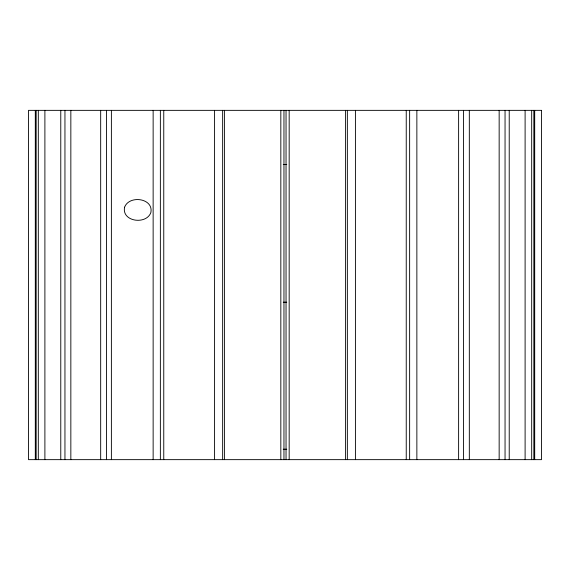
<?xml version="1.0" encoding="UTF-8"?>
<svg xmlns="http://www.w3.org/2000/svg" width="570" height="570" viewBox="0 0 570 570"><rect width="100%" height="100%" fill="white"/><g stroke="black" fill="none" stroke-linecap="round" stroke-linejoin="round"><path stroke-width="0.85" d="M283.254 164.573L286.746 164.573M283.254 302.207L286.746 302.207M283.226 449.224L286.774 449.224M534.696 110.352L534.696 459.648M533.841 110.352L533.841 459.648M531.682 110.352L531.682 459.648M525.105 110.352L525.105 459.648M509.224 110.352L509.224 459.648M505.049 110.352L505.049 459.648M499.156 110.352L499.156 459.648M469.324 110.352L469.324 459.648M463.424 110.352L463.424 459.648M458.615 110.352L458.615 459.648M416.862 110.352L416.862 459.648M409.638 110.352L409.638 459.648M406.239 110.352L406.239 459.648M355.416 110.352L355.416 459.648M347.358 110.352L347.358 459.648M345.598 110.352L345.598 459.648M289.168 110.352L289.168 459.648M286.04 110.352L286.04 459.648M283.96 110.352L283.96 459.648M280.832 110.352L280.832 459.648M224.402 110.352L224.402 459.648M222.642 110.352L222.642 459.648M214.584 110.352L214.584 459.648M163.761 110.352L163.761 459.648M160.362 110.352L160.362 459.648M153.138 110.352L153.138 459.648M111.385 110.352L111.385 459.648M106.576 110.352L106.576 459.648M100.676 110.352L100.676 459.648M70.844 110.352L70.844 459.648M64.951 110.352L64.951 459.648M60.776 110.352L60.776 459.648M44.895 110.352L44.895 459.648M38.318 110.352L38.318 459.648M36.159 110.352L36.159 459.648M35.304 110.352L35.304 459.648M124.588 207.231C121.538 221.687 146.226 225.1 150.836 212.624C153.886 198.168 129.198 194.755 124.588 207.231M541.5 110.352L28.5 110.352L28.5 459.648L541.5 459.648L541.5 110.352"/></g></svg>
